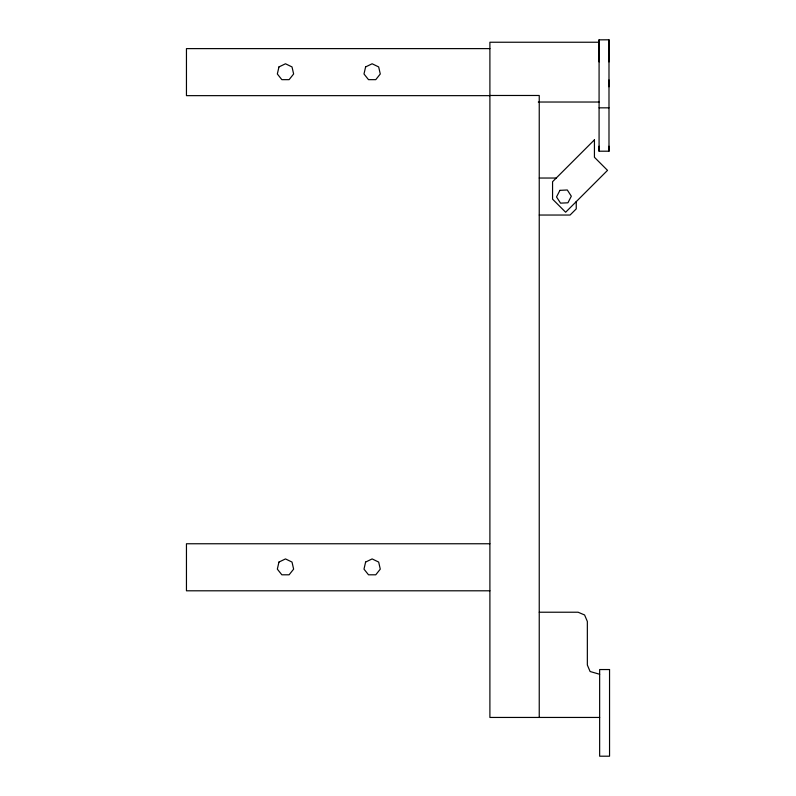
<?xml version="1.0" encoding="UTF-8"?>
<svg xmlns="http://www.w3.org/2000/svg" width="796" height="796" viewBox="0 0 796 796"><rect width="100%" height="100%" fill="white"/><g stroke="black" fill="none" stroke-linecap="round" stroke-linejoin="round"><path stroke-width="1.19" d="M608.99 146.215L608.99 151.2L599.08 151.2L599.08 146.215M599.08 61.899L599.08 39.85L608.99 39.8L608.99 151.2M608.99 86.784L608.99 79.988M608.99 61.899L608.99 39.85M599.08 42.238L489.898 42.238L489.898 717.445L599.677 717.445M489.898 48.616L186.453 48.616L186.453 95.649L489.898 95.649M489.898 95.48L539.24 95.48L539.24 717.445M538.285 102.027L599.08 102.027M599.08 107.838L608.99 107.838M539.24 178.035L556.503 178.035M539.24 215.039L570.075 215.039L576.244 208.87L576.244 201.468M489.898 543.758L186.453 543.758L186.453 590.801L489.898 590.801M539.24 612.223L578.095 612.223L584.592 614.97L587.348 621.477L587.348 665.018L590.095 671.516L599.677 674.272M599.08 39.8L599.08 151.2M594.433 139.837L594.433 157.28L607.517 170.364L565.648 212.234L552.563 199.149L552.563 181.707L594.433 139.837M278.948 66.924L277.336 73.988L281.854 79.66L289.107 79.66L293.625 73.988L292.013 66.924L285.485 63.779L278.948 66.924M365.603 66.924L363.991 73.988L368.508 79.66L375.762 79.66L380.279 73.988L378.667 66.924L372.13 63.779L365.603 66.924M278.948 562.066L277.336 569.14L281.854 574.802L289.107 574.802L293.625 569.14L292.013 562.066L285.485 558.921L278.948 562.066M365.603 562.066L363.991 569.14L368.508 574.802L375.762 574.802L380.279 569.14L378.667 562.066L372.13 558.921L365.603 562.066M559.926 190.344L556.533 196.93L560.543 203.149L567.936 202.791L571.319 196.214L567.309 189.985L559.926 190.353M609.547 669.545L599.647 669.545L599.647 756.2L609.547 756.2L609.547 669.545"/></g></svg>
